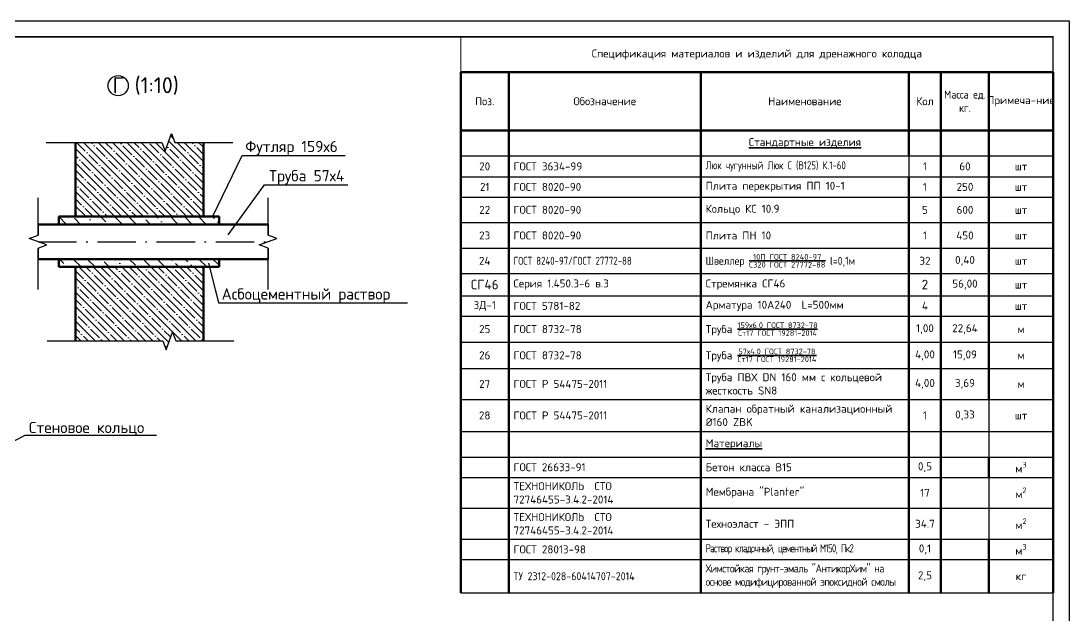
# Model space of a CAD drawing. Header units: millimetres. Extents: x 1601 to 14530, y 1157 to 12625.
# Drawn here: x 10228 to 10555.4, y 3060 to 3245.6 of the extents above; entities that cross this region are included whole.
import ezdxf
from ezdxf import colors
from ezdxf.entities.mleader import LeaderData, LeaderLine
from ezdxf.math import Vec2, Vec3

# ---------------------------------------------------------------- set-up
doc = ezdxf.new("R2010")
doc.units = ezdxf.units.MM
for name, pattern in [('ACAD_ISO04W100', [30, 24, -3, 0, -3]), ('ACAD_ISO10W100', [18.5, 12, -3, 0.5, -3]), ('осевая2', [28.575, 19.05, -3.175, 3.175, -3.175])]:
    doc.linetypes.add(name, pattern=pattern)
for name, color, linetype, lineweight in [('Осевая', 2, 'осевая2', 30), ('Основной', 1, 'Continuous', 60), ('Размер 3.5', 250, 'Continuous', 35), ('таблица', 250, 'Continuous', 35), ('Тонкие', 5, 'Continuous', 30), ('шриховка', 251, 'ACAD_ISO04W100', 15)]:
    doc.layers.add(name, color=color, linetype=linetype, lineweight=lineweight)
doc.styles.add('-ISOCPEUR-', font='isocpeur.TTF')

# ---------------------------------------------------------------- blocks, each defined once
blk = doc.blocks.new('*T172')
at = {"layer": 'Defpoints', "color": 8, "linetype": 'ByBlock', "lineweight": 0, "transparency": 16777216}
for p, q in [((0, 0), (185, 0)), ((0, 0), (0, -11)), ((185, 0), (185, -11))]:
    blk.add_line(p, q, dxfattribs=at)
at = {"layer": 'таблица', "color": 0, "lineweight": 50, "transparency": 16777216}
for p, q in [((0, -11), (185, -11)), ((0, -11), (0, -173.65)), ((15, -11), (15, -123.23)), ((75, -11), (75, -37.17)), ((140, -11), (140, -37.17)), ((150, -11), (150, -43.67)), ((165, -11), (165, -37.17)), ((185, -11), (185, -37.17)), ((0, -29.17), (185, -29.17)), ((140, -43.67), (140, -87.17)), ((150, -50), (150, -87.17)), ((165, -87.17), (165, -113.21)), ((185, -87.17), (185, -173.65)), ((15, -131.23), (15, -173.65)), ((165, -131.23), (165, -137.56)), ((165, -156.9), (165, -173.65))]:
    blk.add_line(p, q, dxfattribs=at)
at = {"layer": 'таблица', "color": 0, "lineweight": 25, "transparency": 16777216}
for p, q in [((0, -37.17), (15, -37.17)), ((140, -37.17), (150, -37.17)), ((0, -43.67), (15, -43.67)), ((140, -43.67), (150, -43.67)), ((0, -50), (15, -50)), ((140, -50), (150, -50)), ((0, -58), (15, -58)), ((140, -58), (150, -58)), ((0, -66), (15, -66)), ((140, -66), (150, -66)), ((0, -73.84), (15, -73.84)), ((140, -73.84), (150, -73.84)), ((0, -80.84), (15, -80.84)), ((140, -80.84), (150, -80.84)), ((0, -87.17), (15, -87.17)), ((140, -87.17), (150, -87.17)), ((0, -95.35), (15, -95.35)), ((165, -95.35), (185, -95.35)), ((0, -103.54), (15, -103.54)), ((165, -103.54), (185, -103.54)), ((0, -113.21), (15, -113.21)), ((165, -113.21), (185, -113.21)), ((0, -123.23), (15, -123.23)), ((165, -123.23), (185, -123.23)), ((0, -131.23), (15, -131.23)), ((165, -131.23), (185, -131.23)), ((0, -137.56), (15, -137.56)), ((165, -137.56), (185, -137.56)), ((0, -147.23), (15, -147.23)), ((165, -147.23), (185, -147.23)), ((0, -156.9), (15, -156.9)), ((165, -156.9), (185, -156.9)), ((0, -163.23), (15, -163.23)), ((165, -163.23), (185, -163.23)), ((0, -173.65), (15, -173.65)), ((165, -173.65), (185, -173.65))]:
    blk.add_line(p, q, dxfattribs=at)
at = {"layer": 'таблица', "color": 0, "linetype": 'ByBlock', "lineweight": 25, "transparency": 16777216}
for p, q in [((15, -37.17), (140, -37.17)), ((150, -37.17), (185, -37.17)), ((15, -43.67), (140, -43.67)), ((150, -43.67), (185, -43.67)), ((15, -50), (140, -50)), ((150, -50), (185, -50)), ((15, -58), (140, -58)), ((150, -58), (185, -58)), ((15, -66), (140, -66)), ((150, -66), (185, -66)), ((15, -73.84), (140, -73.84)), ((150, -73.84), (185, -73.84)), ((15, -80.84), (140, -80.84)), ((150, -80.84), (185, -80.84)), ((15, -87.17), (140, -87.17)), ((150, -87.17), (165, -87.17)), ((15, -95.35), (165, -95.35)), ((15, -103.54), (165, -103.54)), ((15, -113.21), (165, -113.21)), ((15, -123.23), (165, -123.23)), ((15, -131.23), (165, -131.23)), ((15, -137.56), (165, -137.56)), ((15, -147.23), (165, -147.23)), ((15, -156.9), (165, -156.9)), ((15, -163.23), (165, -163.23)), ((15, -173.65), (165, -173.65))]:
    blk.add_line(p, q, dxfattribs=at)
at = {"layer": 'таблица', "color": 0, "linetype": 'ByBlock', "lineweight": 50, "transparency": 16777216}
for p, q in [((75, -37.17), (75, -173.65)), ((165, -37.17), (165, -87.17)), ((185, -37.17), (185, -87.17)), ((150, -43.67), (150, -50)), ((140, -87.17), (140, -173.65)), ((150, -87.17), (150, -173.65)), ((15, -123.23), (15, -131.23))]:
    blk.add_line(p, q, dxfattribs=at)
at = {"layer": 'таблица', "color": 0, "linetype": 'ByBlock', "lineweight": -2, "transparency": 16777216}
for p, q in [((140, -37.17), (140, -43.67)), ((165, -87.17), (185, -87.17)), ((165, -113.21), (165, -131.23)), ((165, -137.56), (165, -156.9))]:
    blk.add_line(p, q, dxfattribs=at)
at = {"layer": 'таблица', "color": 0, "transparency": 16777216, "style": '-ISOCPEUR-'}
for s, insert, char_height, width, attachment_point in [('Спецификация материалов и изделий для дренажного колодца', (92.5, -5.5), 2.5, 182, 5), ('20', (7.5, -40.42), 2.5, 13, 5), ('ГОСТ 3634-99', (16.5, -40.42), 2.5, 57, 4), ('{\\W0.8;Люк чугунный \\C7;Люк С (В125) К.1-60}', (76.5, -40.42), 2.5, 62, 4), ('1', (145, -40.42), 2.5, 10, 5), ('60', (157.5, -40.42), 2.5, 12, 5), ('шт', (175, -40.42), 2.5, 17, 5), ('21', (7.5, -46.83), 2.5, 13, 5), ('ГОСТ 8020-90', (16.5, -46.83), 2.5, 57, 4), ('Плита перекрытия ПП 10-1', (76.5, -46.83), 2.5, 62, 4), ('1', (145, -46.83), 2.5, 10, 5), ('250', (157.5, -46.83), 2.5, 12, 5), ('шт', (175, -46.83), 2.5, 17, 5), ('22', (7.5, -54), 2.5, 13, 5), ('ГОСТ 8020-90', (16.5, -54), 2.5, 57, 4), ('Кольцо КС 10.9', (76.5, -54), 2.5, 62, 4), ('5', (145, -54), 2.5, 10, 5), ('600', (157.5, -54), 2.5, 12, 5), ('шт', (175, -54), 2.5, 17, 5), ('23', (7.5, -62), 2.5, 13, 5), ('ГОСТ 8020-90', (16.5, -62), 2.5, 57, 4), ('Плита ПН 10', (76.5, -62), 2.5, 62, 4), ('1', (145, -62), 2.5, 10, 5), ('450', (157.5, -62), 2.5, 12, 5), ('шт', (175, -62), 2.5, 17, 5), ('24', (7.5, -69.92), 2.5, 13, 5), ('{\\W0.8;ГОСТ 8240-97/ГОСТ 27772-88}', (16.5, -69.92), 2.5, 57, 4), ('\\A1;{\\W0.9;Швеллер \\H0.7x;\\S10П ГОСТ 8240-97/С320 ГОСТ 27772-88;\\H1.42857x; l=0,1м}', (76.5, -69.92), 2.5, 62, 4), ('32', (145, -69.92), 2.5, 10, 5), ('0,40', (157.5, -69.92), 2.5, 12, 5), ('шт', (175, -69.92), 2.5, 17, 5), ('СГ46', (7.5, -77.34), 3, 13, 5), ('Серия 1.450.3-6 в.3', (16.5, -77.34), 2.5, 57, 4), ('Стремянка СГ46', (76.5, -77.34), 2.5, 62, 4), ('2', (145, -77.34), 3, 10, 5), ('56,00', (157.5, -77.34), 2.5, 12, 5), ('шт', (175, -77.34), 2.5, 17, 5), ('ЗД-1', (7.5, -84), 2.5, 13, 5), ('ГОСТ 5781-82', (16.5, -84), 2.5, 57, 4), ('Арматура 10А240  L=500мм', (76.5, -84), 2.5, 62, 4), ('4', (145, -84), 2.5, 10, 5), ('шт', (175, -84), 2.5, 17, 5), ('25', (7.5, -91.26), 2.5, 13, 5), ('ГОСТ 8732-78', (16.5, -91.26), 2.5, 57, 4), ('\\A1;Труба {\\H0.7x;\\S159х6,0 ГОСТ 8732-78/Ст17 ГОСТ 19281-2014;} ', (76.5, -91.26), 2.5, 62, 4), ('1,00', (145, -91.26), 2.5, 7, 5), ('22,64', (157.5, -91.26), 2.5, 12, 5), ('м', (175, -91.26), 2.5, 16, 5), ('26', (7.5, -99.45), 2.5, 13, 5), ('ГОСТ 8732-78', (16.5, -99.45), 2.5, 57, 4), ('\\A1;Труба {\\H0.7x;\\S57х4,0 ГОСТ 8732-78/Ст17 ГОСТ 19281-2014;} ', (76.5, -99.45), 2.5, 62, 4), ('4,00', (145, -99.45), 2.5, 7, 5), ('15,09', (157.5, -99.45), 2.5, 12, 5), ('м', (175, -99.45), 2.5, 16, 5), ('27', (7.5, -108.37), 2.5, 13, 5), ('ГОСТ Р 54475-2011', (16.5, -108.37), 2.5, 57, 4), ('Труба ПВХ DN 160 мм с кольцевой жесткость SN8', (76.5, -108.37), 2.5, 62, 4), ('4,00', (145, -108.37), 2.5, 7, 5), ('3,69', (157.5, -108.37), 2.5, 12, 5), ('м', (175, -108.37), 2.5, 16, 5), ('28', (7.5, -118.22), 2.5, 13, 5), ('ГОСТ Р 54475-2011', (16.5, -118.22), 2.5, 57, 4), ('Клапан обратный канализационный %%C160 ZBK', (76.5, -118.22), 2.5, 62, 4), ('1', (145, -118.22), 2.5, 7, 5), ('0,33', (157.5, -118.22), 2.5, 12, 5), ('шт', (175, -118.22), 2.5, 20, 5), ('{\\LМатериалы}', (76.5, -127.23), 2.5, 62, 4), ('ГОСТ 26633-91', (16.5, -134.4), 2.5, 57, 4), ('Бетон класса В15', (76.5, -134.4), 2.5, 62, 4), ('0,5', (145, -134.4), 2.5, 7, 5), ('ТЕХНОНИКОЛЬ  СТО 72746455-3.4.2-2014 ', (16.5, -142.4), 2.5, 57, 4), ('Мембрана "Planter"', (76.5, -142.4), 2.5, 62, 4), ('17', (145, -142.4), 2.5, 7, 5), ('ТЕХНОНИКОЛЬ  СТО 72746455-3.4.2-2014 ', (16.5, -152.06), 2.5, 57, 4), ('Техноэласт - ЭПП', (76.5, -152.06), 2.5, 62, 4), ('34.7', (145, -152.06), 2.5, 7, 5), ('ГОСТ 28013-98', (16.5, -160.06), 2.5, 57, 4), ('{\\W0.8;\\T0.85;Раствор кладочный, цементный М150, Пк2}', (76.5, -160.06), 2.5, 62, 4), ('0,1', (145, -160.06), 2.5, 7, 5), ('{\\W0.9;\\T0.9;Химстойкая грунт-эмаль "АнтикорХим" на основе модифицированной эпоксидной смолы}', (76.5, -168.44), 2.5, 62, 4), ('2,5', (145, -168.44), 2.5, 7, 5), ('{\\W0.9;ТУ 2312-028-60414707-2014}', (16.5, -168.44), 2.5, 57, 4)]:
    blk.add_mtext(s, dxfattribs=dict(at, insert=insert, char_height=char_height, width=width, attachment_point=attachment_point))
at = {"layer": 'таблица', "color": 7, "transparency": 16777216, "char_height": 2.5, "attachment_point": 5, "style": '-ISOCPEUR-'}
for s, insert, width in [('Поз.', (7.5, -20.08), 12), ('Обозначение', (45, -20.08), 57), ('Наименование', (107.5, -20.08), 62), ('Кол', (145, -20.08), 8), ('{\\W0.9;Масса ед. кг.}', (157.5, -20.08), 13), ('Примеча-ние', (175, -20.08), 17), ('{\\LСтандартные изделия}', (107.5, -33.17), 65), ('\\A1;м{\\H0.7x;\\S3^ ;}', (175, -134.4), 20), ('\\A1;м{\\H0.7x;\\S2^ ;}', (175, -142.4), 20), ('\\A1;м{\\H0.7x;\\S2^ ;}', (175, -152.06), 20), ('\\A1;м{\\H0.7x;\\S3^ ;}', (175, -160.06), 20), ('кг', (175, -168.44), 20)]:
    blk.add_mtext(s, dxfattribs=dict(at, insert=insert, width=width))

msp = doc.modelspace()

# ---------------------------------------------------------------- hatches: boundary and pattern name
at = {"layer": 'шриховка', "lineweight": 20}
h = msp.add_hatch(dxfattribs=at)
h.set_pattern_fill('ANSI35', color=256, scale=0.5, angle=90, style=0)
h.set_pattern_definition([(135, (9945.0422, 2899.5987), (-2.245064, -2.245064), []), (135, (9945.0422, 2901.8437), (-2.245064, -2.245064), [3.96875, -0.79375, 0, -0.79375])])
h.paths.add_polyline_path([(10245.072, 3145.6557), (10272.3968, 3145.6557), (10273.3968, 3142.9082), (10275.3968, 3148.4032), (10276.3968, 3145.6557), (10285.072, 3145.6557), (10285.072, 3168.7789), (10245.072, 3168.7789)])
h.paths.add_polyline_path([(10272.0798, 3207.6752), (10245.072, 3207.6752), (10245.072, 3184.4789), (10285.072, 3184.4789), (10285.072, 3207.6752), (10276.0798, 3207.6752), (10275.0798, 3210.4227), (10273.0798, 3204.9277)])
at = {"layer": 'шриховка'}
h = msp.add_hatch(dxfattribs=at)
h.set_pattern_fill('ANSI36', color=256, scale=0.970787, angle=-90)
h.set_pattern_definition([(315, (9509.6932, 2502.3355), (5.993564, -1.634608), [7.705618, -1.541124, 0, -1.541124])])
h.paths.add_polyline_path([(10239.8749, 3184.4789), (10239.8749, 3182.0289), (10289.9525, 3182.0289), (10289.9525, 3184.4789)])
h.paths.add_polyline_path([(10239.8749, 3171.2289), (10239.8749, 3168.7789), (10289.9525, 3168.7789), (10289.9525, 3171.2289)])

# ---------------------------------------------------------------- linework, layer by layer
at = {"lineweight": -2}
for p, q in [((10233.4056, 3182.0289), (10233.4056, 3178.6289)), ((10233.4056, 3174.6289), (10233.4056, 3171.2289))]:
    msp.add_line(p, q, dxfattribs=at)
for p, q in [((10305.2075, 3182.0289), (10305.2075, 3178.6289)), ((10305.2075, 3174.6289), (10305.2075, 3171.2289))]:
    msp.add_line(p, q)
at = {"linetype": 'Continuous'}
for points in [[(10235.9174, 3207.6752), (10272.0798, 3207.6752), (10273.0798, 3204.9277), (10275.0798, 3210.4227), (10276.0798, 3207.6752), (10294.2267, 3207.6752)], [(10233.4056, 3161.7461), (10233.4056, 3174.6289), (10236.1531, 3175.6289), (10230.6582, 3177.6289), (10233.4056, 3178.6289), (10233.4056, 3190.2928)], [(10236.2343, 3145.6557), (10272.3968, 3145.6557), (10273.3968, 3142.9082), (10275.3968, 3148.4032), (10276.3968, 3145.6557), (10294.5436, 3145.6557)]]:
    msp.add_lwpolyline(points, dxfattribs=at)
at = {"layer": 'Осевая', "linetype": 'ACAD_ISO10W100'}
msp.add_line((10233.4056, 3176.6289), (10305.2075, 3176.6289), dxfattribs=at)
at = {"layer": 'Основной', "color": 1, "lineweight": 60}
for p, q in [((10245.072, 3184.4789), (10245.072, 3207.6752)), ((10285.072, 3207.6752), (10285.072, 3184.4789)), ((10233.4056, 3182.0289), (10305.2075, 3182.0289)), ((10289.9525, 3184.4789), (10239.8749, 3184.4789)), ((10239.8749, 3184.4789), (10239.8749, 3182.0289)), ((10289.9525, 3184.4789), (10289.9525, 3182.0289)), ((10305.2075, 3171.2289), (10233.4056, 3171.2289)), ((10239.8749, 3168.7789), (10239.8749, 3171.2289)), ((10289.9525, 3168.7789), (10239.8749, 3168.7789)), ((10245.072, 3168.7789), (10245.072, 3145.6557)), ((10285.072, 3145.6557), (10285.072, 3168.7789)), ((10289.9525, 3168.7789), (10289.9525, 3171.2289))]:
    msp.add_line(p, q, dxfattribs=at)
at = {"layer": 'Тонкие'}
msp.add_circle((10258.415, 3225.3809), 3.1532, dxfattribs=at)

# ---------------------------------------------------------------- block references
msp.add_blockref('*T172', (10365.3843, 3240.5891))

# ---------------------------------------------------------------- texts
at = {"layer": 'Размер 3.5', "color": 0, "style": '-ISOCPEUR-'}
msp.add_text('Г (1:10)', height=5, dxfattribs=at).set_placement((10256.6316, 3223.0261))

# ---------------------------------------------------------------- next in the draw order: leaders
at = {"layer": 'Размер 3.5'}
ml = msp.add_multileader_mtext('Standard', dxfattribs=at)
ml.set_content('Труба 57х4', color=256, style='-ISOCPEUR-')
ml.set_leader_properties()
ml.build(insert=Vec2(0, 0))
ml.multileader.update_dxf_attribs({"text_left_attachment_type": 6, "text_right_attachment_type": 6, "dogleg_length": 0.36, "arrow_head_size": 0.18})
ctx = ml.context
ctx.base_point, ctx.char_height, ctx.arrow_head_size, ctx.landing_gap_size, ctx.plane_origin = Vec3(10304.4507, 3194.4348), 3.5, 0.18, 0.09, Vec3(10298.5931, 3178.6632)
ctx.left_attachment, ctx.right_attachment, ctx.text_align_type = 6, 6, 2
notes = []
notes.append((ctx, [(0, (1, 1, 0), (10304.0907, 3194.4348), (1, 0), 0.36, [(0, [(10292.6242, 3178.6632)], 0, [])])]))
ctx.mtext.insert, ctx.mtext.alignment, ctx.mtext.flow_direction = Vec3(10329.0407, 3198.9848), 3, 5
ctx.mtext.has_bg_fill, ctx.mtext.bg_color, ctx.mtext.bg_scale_factor, ctx.mtext.bg_transparency, ctx.mtext.use_window_bg_color = 1, -1027028792, 1.5, 0, 1
ml = msp.add_multileader_mtext('Standard', dxfattribs=at)
ml.set_content('Асбоцементный раствор', color=256, style='-ISOCPEUR-')
ml.set_leader_properties()
ml.build(insert=Vec2(0, 0))
ml.multileader.update_dxf_attribs({"text_left_attachment_type": 6, "text_right_attachment_type": 6, "dogleg_length": 0.36, "arrow_head_size": 0.18})
ctx = ml.context
ctx.base_point, ctx.char_height, ctx.arrow_head_size, ctx.landing_gap_size, ctx.plane_origin = Vec3(10290.1001, 3157.5077), 3.5, 0.18, 0.09, Vec3(10290.8691, 3155.0067)
ctx.left_attachment, ctx.right_attachment, ctx.text_align_type = 6, 6, 2
notes.append((ctx, [(0, (1, 1, 0), (10289.7401, 3157.5077), (1, 0), 0.36, [(0, [(10286.6209, 3170.1248)], 0, [])])]))
ctx.mtext.insert, ctx.mtext.alignment, ctx.mtext.flow_direction = Vec3(10343.3901, 3162.0577), 3, 5
ctx.mtext.has_bg_fill, ctx.mtext.bg_color, ctx.mtext.bg_scale_factor, ctx.mtext.bg_transparency, ctx.mtext.use_window_bg_color = 1, -1027028792, 1.5, 0, 1
for ctx, leaders in notes:
    for number, flags, end, landing, length, lines in leaders:
        leader = LeaderData()
        leader.index, (leader.has_last_leader_line, leader.has_dogleg_vector, leader.attachment_direction) = number, flags
        leader.last_leader_point, leader.dogleg_vector, leader.dogleg_length = Vec3(end), Vec3(landing), length
        for number, points, colour, breaks in lines:
            line = LeaderLine()
            line.index, line.vertices, line.color, line.breaks = number, Vec3.list(points), colors.encode_raw_color(colour), breaks
            leader.lines.append(line)
        ctx.leaders.append(leader)

# ---------------------------------------------------------------- next in the draw order: leaders
ml = msp.add_multileader_mtext('Standard', dxfattribs=at)
ml.set_content('Футляр 159х6', color=256, style='-ISOCPEUR-')
ml.set_leader_properties()
ml.build(insert=Vec2(0, 0))
ml.multileader.update_dxf_attribs({"text_left_attachment_type": 6, "text_right_attachment_type": 6, "dogleg_length": 0.36, "arrow_head_size": 0.18})
ctx = ml.context
ctx.base_point, ctx.char_height, ctx.arrow_head_size, ctx.landing_gap_size, ctx.plane_origin = Vec3(10297.5104, 3203.5818), 3.5, 0.18, 0.09, Vec3(10293.5623, 3190.3641)
ctx.left_attachment, ctx.right_attachment, ctx.text_align_type = 6, 6, 2
notes = []
notes.append((ctx, [(0, (1, 1, 0), (10297.1504, 3203.5818), (1, 0), 0.36, [(0, [(10287.8551, 3184.4789)], 0, [])])]))
ctx.mtext.insert, ctx.mtext.alignment, ctx.mtext.flow_direction = Vec3(10327.0004, 3208.1318), 3, 5
ctx.mtext.has_bg_fill, ctx.mtext.bg_color, ctx.mtext.bg_scale_factor, ctx.mtext.bg_transparency, ctx.mtext.use_window_bg_color = 1, -1027028792, 1.5, 0, 1
for ctx, leaders in notes:
    for number, flags, end, landing, length, lines in leaders:
        leader = LeaderData()
        leader.index, (leader.has_last_leader_line, leader.has_dogleg_vector, leader.attachment_direction) = number, flags
        leader.last_leader_point, leader.dogleg_vector, leader.dogleg_length = Vec3(end), Vec3(landing), length
        for number, points, colour, breaks in lines:
            line = LeaderLine()
            line.index, line.vertices, line.color, line.breaks = number, Vec3.list(points), colors.encode_raw_color(colour), breaks
            leader.lines.append(line)
        ctx.leaders.append(leader)

# ---------------------------------------------------------------- next in the draw order: linework, layer by layer
msp.add_lwpolyline([(9961.3843, 3245.5891), (10555.3843, 3245.5891), (10555.3843, 2825.5891), (9961.3843, 2825.5891)], close=True)
at = {"const_width": 0.5}
msp.add_lwpolyline([(9981.3843, 3240.5891), (10550.3843, 3240.5891), (10550.3843, 2830.5891), (9981.3843, 2830.5891)], close=True, dxfattribs=at)
at = {"linetype": 'Continuous'}
msp.add_lwpolyline([(10305.2075, 3161.7461), (10305.2075, 3174.6289), (10302.4601, 3175.6289), (10307.955, 3177.6289), (10305.2075, 3178.6289), (10305.2075, 3190.2928)], dxfattribs=at)

# ---------------------------------------------------------------- next in the draw order: leaders
at = {"layer": 'Размер 3.5'}
ml = msp.add_multileader_mtext('Standard', dxfattribs=at)
ml.set_content('Стеновое кольцо', color=256, style='-ISOCPEUR-')
ml.set_leader_properties()
ml.build(insert=Vec2(0, 0))
ml.multileader.update_dxf_attribs({"text_left_attachment_type": 6, "text_right_attachment_type": 6, "dogleg_length": 0.36, "arrow_head_size": 0.18})
ctx = ml.context
ctx.base_point, ctx.char_height, ctx.arrow_head_size, ctx.landing_gap_size, ctx.plane_origin = Vec3(10229.7084, 3116.1582), 3.5, 0.18, 0.09, Vec3(10218.7145, 3110.4074)
ctx.left_attachment, ctx.right_attachment, ctx.text_align_type = 6, 6, 2
notes = []
notes.append((ctx, [(0, (1, 1, 0), (10229.3484, 3116.1582), (1, 0), 0.36, [(0, [(10209.5761, 3106.1374)], 0, [])])]))
ctx.mtext.insert, ctx.mtext.alignment, ctx.mtext.flow_direction = Vec3(10266.5484, 3120.3582), 3, 5
ctx.mtext.has_bg_fill, ctx.mtext.bg_color, ctx.mtext.bg_scale_factor, ctx.mtext.bg_transparency, ctx.mtext.use_window_bg_color = 1, -1027028792, 1.5, 0, 1
for ctx, leaders in notes:
    for number, flags, end, landing, length, lines in leaders:
        leader = LeaderData()
        leader.index, (leader.has_last_leader_line, leader.has_dogleg_vector, leader.attachment_direction) = number, flags
        leader.last_leader_point, leader.dogleg_vector, leader.dogleg_length = Vec3(end), Vec3(landing), length
        for number, points, colour, breaks in lines:
            line = LeaderLine()
            line.index, line.vertices, line.color, line.breaks = number, Vec3.list(points), colors.encode_raw_color(colour), breaks
            leader.lines.append(line)
        ctx.leaders.append(leader)

doc.saveas('drawing.dxf')
